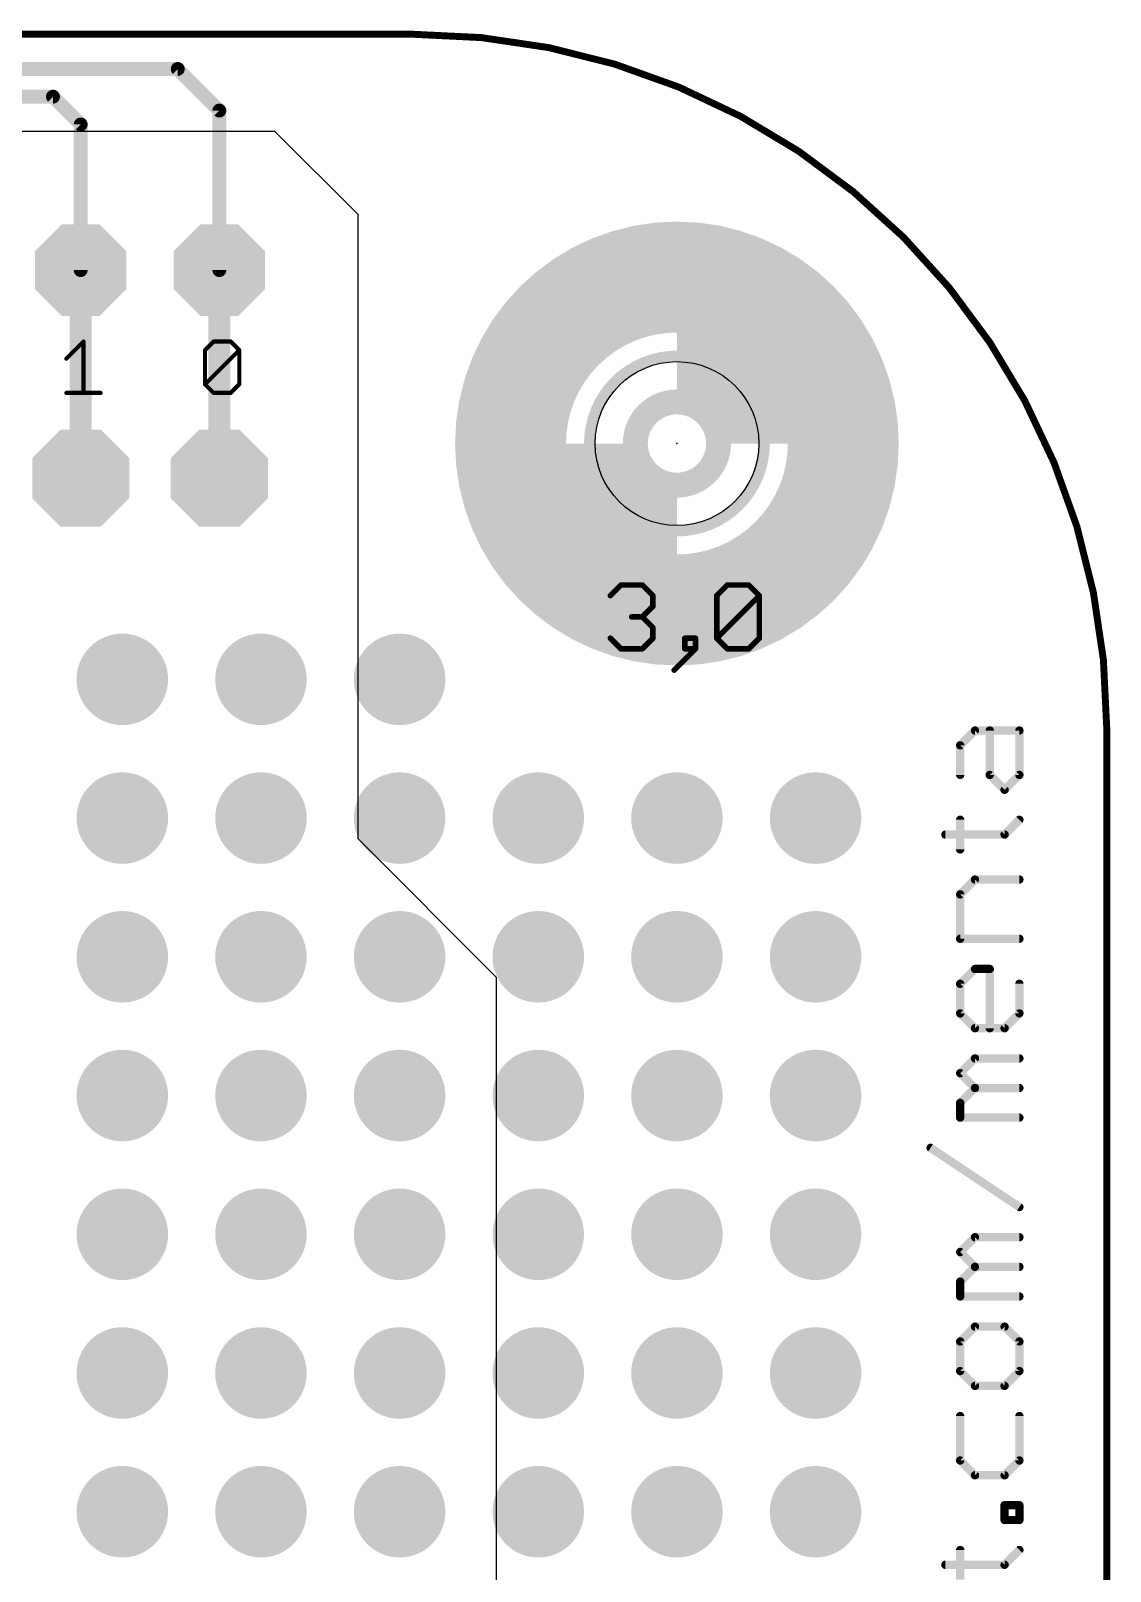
# Model space of a CAD drawing. Extents: x -0.4 to 91.5, y -0.3 to 57.4.
# Drawn here: x 71.73 to 91.5, y 28.76 to 56.96 of the extents above; entities that cross this region are included whole.
import ezdxf

# ---------------------------------------------------------------- set-up
doc = ezdxf.new("R2010")
doc.units = 0
for name, color, linetype in [('1', 12, 'CONTINUOUS'), ('17', 110, 'CONTINUOUS'), ('18', 110, 'CONTINUOUS'), ('20', 53, 'CONTINUOUS'), ('21', 253, 'CONTINUOUS'), ('22', 253, 'CONTINUOUS'), ('23', 53, 'CONTINUOUS'), ('39', 12, 'CONTINUOUS'), ('40', 132, 'CONTINUOUS'), ('41', 12, 'CONTINUOUS'), ('42', 132, 'CONTINUOUS'), ('43', 110, 'CONTINUOUS'), ('48', 253, 'CONTINUOUS'), ('51', 253, 'CONTINUOUS')]:
    doc.layers.add(name, color=color, linetype=linetype)

# ---------------------------------------------------------------- blocks, each defined once
blk = doc.blocks.new('RECT')
blk.add_solid([(-0.5, -0.5), (0.5, -0.5), (-0.5, 0.5), (0.5, 0.5)])
blk = doc.blocks.new('OCTAGONP')
at = {"const_width": 0.5}
blk.add_lwpolyline([(-0.25, -0.1036), (-0.25, 0.1036), (-0.1036, 0.25), (0.1036, 0.25), (0.25, 0.1036), (0.25, -0.1036), (0.1036, -0.25), (-0.1036, -0.25), (-0.25, -0.1036), (-0.25, 0.1036)], dxfattribs=at)
blk = doc.blocks.new('ROUNDP')
at = {"const_width": 0.5}
blk.add_lwpolyline([(0, -0.25, 1), (0, 0.25, 1), (0, -0.25)], format="xyb", dxfattribs=at)
blk = doc.blocks.new('ROUNDV')
at = {"const_width": 0.5}
blk.add_lwpolyline([(0, -0.25, 1), (0, 0.25, 1), (0, -0.25)], format="xyb", dxfattribs=at)

msp = doc.modelspace()

# ---------------------------------------------------------------- linework, layer by layer
at = {"layer": '1'}
for points, const_width in [([(25.908, 56.261), (74.422, 56.261)], 0.254), ([(74.422, 56.261), (75.184, 55.499)], 0.254), ([(26.162, 55.753), (72.136, 55.753)], 0.254), ([(72.136, 55.753), (72.644, 55.245)], 0.254), ([(75.184, 55.499), (75.184, 52.578)], 0.254), ([(72.644, 55.245), (72.644, 52.578)], 0.254), ([(72.644, 52.578), (72.644, 52.451)], 0.4064), ([(75.184, 52.705), (75.057, 52.705)], 0.4064), ([(75.184, 52.578), (75.184, 52.705)], 0.4064), ([(75.184, 52.705), (75.184, 48.768)], 0.4064), ([(72.644, 52.451), (72.517, 52.451)], 0.4064), ([(72.644, 52.451), (72.644, 48.768)], 0.4064)]:
    msp.add_lwpolyline(points, dxfattribs=dict(at, const_width=const_width))
for points, const_width in [([(74.4669, 56.3059, 1), (74.3771, 56.2161)], 0.127), ([(74.422, 56.1975, 1), (74.422, 56.3245)], 0.127), ([(72.1809, 55.7979, 1), (72.0911, 55.7081)], 0.127), ([(72.136, 55.6895, 1), (72.136, 55.8165)], 0.127), ([(75.2475, 55.499, 1), (75.1205, 55.499)], 0.127), ([(75.1391, 55.4541, 1), (75.2289, 55.5439)], 0.127), ([(72.7075, 55.245, 1), (72.5805, 55.245)], 0.127), ([(72.5991, 55.2001, 1), (72.6889, 55.2899)], 0.127), ([(72.7456, 52.578, 1), (72.5424, 52.578)], 0.2032), ([(75.057, 52.8066, 1), (75.057, 52.6034)], 0.2032), ([(75.2856, 52.705, 1), (75.0824, 52.705)], 0.2032), ([(75.2856, 52.705, 1), (75.0824, 52.705)], 0.2032), ([(75.184, 52.6034, 1), (75.184, 52.8066)], 0.2032), ([(72.517, 52.5526, 1), (72.517, 52.3494)], 0.2032), ([(72.7456, 52.451, 1), (72.5424, 52.451)], 0.2032), ([(72.5424, 52.451, 1), (72.7456, 52.451)], 0.2032), ([(72.5805, 52.578, 1), (72.7075, 52.578)], 0.127), ([(72.644, 52.3494, 1), (72.644, 52.5526)], 0.2032), ([(75.0824, 52.578, 1), (75.2856, 52.578)], 0.2032), ([(75.1205, 52.578, 1), (75.2475, 52.578)], 0.127), ([(72.5424, 48.768, 1), (72.7456, 48.768)], 0.2032), ([(75.0824, 48.768, 1), (75.2856, 48.768)], 0.2032)]:
    msp.add_lwpolyline(points, format="xyb", dxfattribs=dict(at, const_width=const_width))
at = {"layer": '20', "const_width": 0.127}
for points in [[(12.7, 56.896), (78.74, 56.896)], [(91.44, 44.196), (91.44, 12.7)]]:
    msp.add_lwpolyline(points, dxfattribs=at)
at = {"layer": '20'}
for points, const_width in [([(78.74, 56.9278, 1), (78.74, 56.8642)], 0.0635), ([(91.44, 44.196, 0.4142), (78.74, 56.896)], 0.127), ([(78.74, 56.8642, 1), (78.74, 56.9278)], 0.0635), ([(91.4718, 44.196, 1), (91.4082, 44.196)], 0.0635), ([(91.4082, 44.196, 1), (91.4718, 44.196)], 0.0635)]:
    msp.add_lwpolyline(points, format="xyb", dxfattribs=dict(at, const_width=const_width))
msp.add_circle((83.566, 49.403), 1.5, dxfattribs=at)
at = {"layer": '21'}
for points, const_width in [([(83.566, 45.974, 1), (83.566, 52.832, 1), (83.566, 45.974)], 0.1524), ([(72.7142, 51.2707, 1), (72.6761, 51.2707)], 0.0381), ([(72.7086, 51.2572, 1), (72.6816, 51.2842)], 0.0381), ([(74.9406, 51.1139, 1), (74.9025, 51.1139)], 0.0381), ([(74.9081, 51.1274, 1), (74.9351, 51.1005)], 0.0381), ([(75.0783, 51.2898, 1), (75.0783, 51.2517)], 0.0381), ([(75.0918, 51.2572, 1), (75.0649, 51.2842)], 0.0381), ([(75.4054, 51.2842, 1), (75.3784, 51.2572)], 0.0381), ([(75.3919, 51.2517, 1), (75.3919, 51.2898)], 0.0381), ([(75.5677, 51.1139, 1), (75.5296, 51.1139)], 0.0381), ([(75.5621, 51.1005, 1), (75.5352, 51.1274)], 0.0381), ([(75.5352, 51.1005, 1), (75.5621, 51.1274)], 0.0381), ([(83.566, 47.803, 1), (83.566, 51.003, 1), (83.566, 47.803)], 0.2032), ([(72.3681, 50.9706, 1), (72.3951, 50.9437)], 0.0381), ([(74.9351, 50.5003, 1), (74.9081, 50.4734)], 0.0381), ([(74.9081, 50.5003, 1), (74.9351, 50.4734)], 0.0381), ([(74.9025, 50.4869, 1), (74.9406, 50.4869)], 0.0381), ([(75.5296, 50.4869, 1), (75.5677, 50.4869)], 0.0381), ([(75.5621, 50.4734, 1), (75.5352, 50.5003)], 0.0381), ([(72.3816, 50.3492, 1), (72.3816, 50.3111)], 0.0381), ([(72.6761, 50.3301, 1), (72.7142, 50.3301)], 0.0381), ([(73.0087, 50.3111, 1), (73.0087, 50.3492)], 0.0381), ([(75.0783, 50.3492, 1), (75.0783, 50.3111)], 0.0381), ([(75.0649, 50.3166, 1), (75.0918, 50.3436)], 0.0381), ([(75.3784, 50.3436, 1), (75.4054, 50.3166)], 0.0381), ([(75.3919, 50.3111, 1), (75.3919, 50.3492)], 0.0381), ([(89.0263, 44.1864, 1), (89.0263, 44.1102)], 0.0762), ([(89.0532, 44.1213, 1), (88.9994, 44.1752)], 0.0762), ([(89.3356, 44.1483, 1), (89.2594, 44.1483)], 0.0762), ([(89.8779, 44.1483, 1), (89.8017, 44.1483)], 0.0762), ([(89.8398, 44.1102, 1), (89.8398, 44.1864)], 0.0762), ([(88.7932, 43.8771, 1), (88.717, 43.8771)], 0.0762), ([(88.7282, 43.904, 1), (88.7821, 43.8501)], 0.0762), ([(88.717, 43.3348, 1), (88.7932, 43.3348)], 0.0762), ([(89.3244, 43.3617, 1), (89.2705, 43.3078)], 0.0762), ([(89.2594, 43.3348, 1), (89.3356, 43.3348)], 0.0762), ([(89.8017, 43.3348, 1), (89.8779, 43.3348)], 0.0762), ([(89.8667, 43.3078, 1), (89.8129, 43.3617)], 0.0762), ([(89.5417, 43.0905, 1), (89.5956, 43.0366)], 0.0762), ([(89.5417, 43.0366, 1), (89.5956, 43.0905)], 0.0762), ([(88.7932, 42.5145, 1), (88.717, 42.5145)], 0.0762), ([(89.8667, 42.4875, 1), (89.8129, 42.5414)], 0.0762), ([(88.484, 42.2814, 1), (88.484, 42.2052)], 0.0762), ([(89.5417, 42.2703, 1), (89.5956, 42.2164)], 0.0762), ([(89.5686, 42.2052, 1), (89.5686, 42.2814)], 0.0762), ([(88.717, 41.9722, 1), (88.7932, 41.9722)], 0.0762), ([(89.0263, 41.4578, 1), (89.0263, 41.3816)], 0.0762), ([(89.0532, 41.3927, 1), (88.9994, 41.4466)], 0.0762), ([(89.8398, 41.3816, 1), (89.8398, 41.4578)], 0.0762), ([(88.7932, 41.1485, 1), (88.717, 41.1485)], 0.0762), ([(88.7282, 41.1754, 1), (88.7821, 41.1215)], 0.0762), ([(88.7551, 40.3731, 1), (88.7551, 40.2969)], 0.0762), ([(88.717, 40.335, 1), (88.7932, 40.335)], 0.0762), ([(89.8398, 40.2969, 1), (89.8398, 40.3731)], 0.0762), ([(89.0263, 39.8206, 1), (89.0263, 39.7444)], 0.0762), ([(89.0532, 39.7556, 1), (88.9994, 39.8094)], 0.0762), ([(89.3356, 39.7825, 1), (89.2594, 39.7825)], 0.0762), ([(89.2975, 39.7444, 1), (89.2975, 39.8206)], 0.0762), ([(88.7932, 39.5113, 1), (88.717, 39.5113)], 0.0762), ([(88.7282, 39.5383, 1), (88.7821, 39.4844)], 0.0762), ([(89.8779, 39.5113, 1), (89.8017, 39.5113)], 0.0762), ([(88.717, 38.969, 1), (88.7932, 38.969)], 0.0762), ([(88.7821, 38.9959, 1), (88.7282, 38.9421)], 0.0762), ([(89.8017, 38.969, 1), (89.8779, 38.969)], 0.0762), ([(89.8667, 38.9421, 1), (89.8129, 38.9959)], 0.0762), ([(89.0263, 38.7359, 1), (89.0263, 38.6597)], 0.0762), ([(88.9994, 38.6709, 1), (89.0532, 38.7248)], 0.0762), ([(89.2594, 38.6978, 1), (89.3356, 38.6978)], 0.0762), ([(89.5417, 38.7248, 1), (89.5956, 38.6709)], 0.0762), ([(89.5686, 38.6597, 1), (89.5686, 38.7359)], 0.0762), ([(89.0263, 38.1834, 1), (89.0263, 38.1072)], 0.0762), ([(89.0532, 38.1184, 1), (88.9994, 38.1723)], 0.0762), ([(89.8398, 38.1072, 1), (89.8398, 38.1834)], 0.0762), ([(88.7821, 37.9011, 1), (88.7282, 37.8472)], 0.0762), ([(88.7282, 37.9011, 1), (88.7821, 37.8472)], 0.0762), ([(89.0263, 37.6411, 1), (89.0263, 37.5649)], 0.0762), ([(89.0532, 37.5761, 1), (88.9994, 37.63)], 0.0762), ([(88.9994, 37.5761, 1), (89.0532, 37.63)], 0.0762), ([(89.8398, 37.5649, 1), (89.8398, 37.6411)], 0.0762), ([(88.7932, 37.3318, 1), (88.717, 37.3318)], 0.0762), ([(88.7282, 37.3588, 1), (88.7821, 37.3049)], 0.0762), ([(88.7551, 37.0988, 1), (88.7551, 37.0226)], 0.0762), ([(88.717, 37.0607, 1), (88.7932, 37.0607)], 0.0762), ([(89.8398, 37.0226, 1), (89.8398, 37.0988)], 0.0762), ([(88.2339, 36.5399, 1), (88.1917, 36.4765)], 0.0762), ([(89.8187, 35.3918, 1), (89.8609, 35.4552)], 0.0762), ([(89.0263, 34.9091, 1), (89.0263, 34.8329)], 0.0762), ([(89.0532, 34.8441, 1), (88.9994, 34.898)], 0.0762), ([(89.8398, 34.8329, 1), (89.8398, 34.9091)], 0.0762), ([(88.7821, 34.6268, 1), (88.7282, 34.5729)], 0.0762), ([(88.7282, 34.6268, 1), (88.7821, 34.5729)], 0.0762), ([(88.7932, 34.0575, 1), (88.717, 34.0575)], 0.0762), ([(89.0263, 34.3668, 1), (89.0263, 34.2906)], 0.0762), ([(89.0532, 34.3018, 1), (88.9994, 34.3556)], 0.0762), ([(88.9994, 34.3018, 1), (89.0532, 34.3556)], 0.0762), ([(89.8398, 34.2906, 1), (89.8398, 34.3668)], 0.0762), ([(88.7282, 34.0845, 1), (88.7821, 34.0306)], 0.0762), ([(88.7551, 33.8245, 1), (88.7551, 33.7483)], 0.0762), ([(89.8398, 33.7483, 1), (89.8398, 33.8245)], 0.0762), ([(88.717, 33.7864, 1), (88.7932, 33.7864)], 0.0762), ([(89.0263, 33.272, 1), (89.0263, 33.1958)], 0.0762), ([(89.0532, 33.2069, 1), (88.9994, 33.2608)], 0.0762), ([(89.5956, 33.2608, 1), (89.5417, 33.2069)], 0.0762), ([(89.5686, 33.1958, 1), (89.5686, 33.272)], 0.0762), ([(88.7932, 32.9627, 1), (88.717, 32.9627)], 0.0762), ([(88.7282, 32.9897, 1), (88.7821, 32.9358)], 0.0762), ([(89.8779, 32.9627, 1), (89.8017, 32.9627)], 0.0762), ([(89.8129, 32.9358, 1), (89.8667, 32.9896)], 0.0762), ([(88.7821, 32.4473, 1), (88.7282, 32.3934)], 0.0762), ([(88.717, 32.4204, 1), (88.7932, 32.4204)], 0.0762), ([(89.8017, 32.4204, 1), (89.8779, 32.4204)], 0.0762), ([(89.8667, 32.3934, 1), (89.8129, 32.4473)], 0.0762), ([(89.0263, 32.1873, 1), (89.0263, 32.1111)], 0.0762), ([(88.9994, 32.1223, 1), (89.0532, 32.1762)], 0.0762), ([(89.5417, 32.1762, 1), (89.5956, 32.1223)], 0.0762), ([(89.5686, 32.1111, 1), (89.5686, 32.1873)], 0.0762), ([(88.7932, 31.5967, 1), (88.717, 31.5967)], 0.0762), ([(89.8779, 31.5967, 1), (89.8017, 31.5967)], 0.0762), ([(88.7821, 30.8102, 1), (88.7282, 30.7563)], 0.0762), ([(88.717, 30.7832, 1), (88.7932, 30.7832)], 0.0762), ([(89.8017, 30.7832, 1), (89.8779, 30.7832)], 0.0762), ([(89.8667, 30.7563, 1), (89.8129, 30.8102)], 0.0762), ([(89.0263, 30.5502, 1), (89.0263, 30.474)], 0.0762), ([(88.9994, 30.4851, 1), (89.0532, 30.539)], 0.0762), ([(89.5417, 30.539, 1), (89.5956, 30.4851)], 0.0762), ([(89.5686, 30.474, 1), (89.5686, 30.5502)], 0.0762), ([(89.6067, 29.9646, 1), (89.5305, 29.9646)], 0.0762), ([(89.5686, 30.0027, 1), (89.5686, 29.9265)], 0.0762), ([(89.8779, 29.9646, 1), (89.8017, 29.9646)], 0.0762), ([(89.8398, 29.9265, 1), (89.8398, 30.0027)], 0.0762), ([(89.5686, 29.7316, 1), (89.5686, 29.6554)], 0.0762), ([(89.5305, 29.6935, 1), (89.6067, 29.6935)], 0.0762), ([(89.8017, 29.6935, 1), (89.8779, 29.6935)], 0.0762), ([(89.8398, 29.6554, 1), (89.8398, 29.7316)], 0.0762), ([(88.7932, 29.1444, 1), (88.717, 29.1444)], 0.0762), ([(89.8667, 29.1174, 1), (89.8129, 29.1713)], 0.0762), ([(88.484, 28.9113, 1), (88.484, 28.8351)], 0.0762), ([(89.5417, 28.9001, 1), (89.5956, 28.8463)], 0.0762), ([(89.5686, 28.8351, 1), (89.5686, 28.9113)], 0.0762)]:
    msp.add_lwpolyline(points, format="xyb", dxfattribs=dict(at, const_width=const_width))
for points, const_width in [([(72.3816, 50.9572), (72.6951, 51.2707)], 0.0762), ([(72.6951, 51.2707), (72.6951, 50.3301)], 0.0762), ([(74.9216, 51.1139), (75.0783, 51.2707)], 0.0762), ([(74.9216, 50.4869), (74.9216, 51.1139)], 0.0762), ([(74.9216, 50.4869), (75.5487, 51.1139)], 0.0762), ([(75.0783, 51.2707), (75.3919, 51.2707)], 0.0762), ([(75.3919, 51.2707), (75.5487, 51.1139)], 0.0762), ([(75.5487, 51.1139), (75.5487, 50.4869)], 0.0762), ([(75.0783, 50.3301), (74.9216, 50.4869)], 0.0762), ([(75.5487, 50.4869), (75.3919, 50.3301)], 0.0762), ([(72.3816, 50.3301), (73.0087, 50.3301)], 0.0762), ([(75.3919, 50.3301), (75.0783, 50.3301)], 0.0762), ([(88.7551, 43.8771), (89.0263, 44.1483)], 0.1524), ([(89.0263, 44.1483), (89.8398, 44.1483)], 0.1524), ([(89.2975, 43.3348), (89.2975, 44.1483)], 0.1524), ([(89.8398, 44.1483), (89.8398, 43.3348)], 0.1524), ([(88.7551, 43.3348), (88.7551, 43.8771)], 0.1524), ([(89.5686, 43.0636), (89.2975, 43.3348)], 0.1524), ([(89.8398, 43.3348), (89.5686, 43.0636)], 0.1524), ([(88.7551, 41.9722), (88.7551, 42.5145)], 0.1524), ([(89.5686, 42.2433), (89.8398, 42.5145)], 0.1524), ([(88.484, 42.2433), (89.5686, 42.2433)], 0.1524), ([(88.7551, 41.1485), (89.0263, 41.4197)], 0.1524), ([(89.0263, 41.4197), (89.8398, 41.4197)], 0.1524), ([(88.7551, 40.335), (88.7551, 41.1485)], 0.1524), ([(89.8398, 40.335), (88.7551, 40.335)], 0.1524), ([(88.7551, 39.5113), (89.0263, 39.7825)], 0.1524), ([(89.0263, 39.7825), (89.2975, 39.7825)], 0.1524), ([(89.2975, 39.7825), (89.2975, 38.6978)], 0.1524), ([(88.7551, 38.969), (88.7551, 39.5113)], 0.1524), ([(89.8398, 39.5113), (89.8398, 38.969)], 0.1524), ([(89.0263, 38.6978), (88.7551, 38.969)], 0.1524), ([(89.8398, 38.969), (89.5686, 38.6978)], 0.1524), ([(89.5686, 38.6978), (89.0263, 38.6978)], 0.1524), ([(88.7551, 37.8742), (89.0263, 38.1453)], 0.1524), ([(89.0263, 38.1453), (89.8398, 38.1453)], 0.1524), ([(89.0263, 37.603), (88.7551, 37.8742)], 0.1524), ([(88.7551, 37.3318), (89.0263, 37.603)], 0.1524), ([(89.0263, 37.603), (89.8398, 37.603)], 0.1524), ([(88.7551, 37.0607), (88.7551, 37.3318)], 0.1524), ([(89.8398, 37.0607), (88.7551, 37.0607)], 0.1524), ([(89.8398, 35.4235), (88.2128, 36.5082)], 0.1524), ([(88.7551, 34.5999), (89.0263, 34.871)], 0.1524), ([(89.0263, 34.871), (89.8398, 34.871)], 0.1524), ([(89.0263, 34.3287), (88.7551, 34.5999)], 0.1524), ([(88.7551, 34.0575), (89.0263, 34.3287)], 0.1524), ([(88.7551, 33.7864), (88.7551, 34.0575)], 0.1524), ([(89.0263, 34.3287), (89.8398, 34.3287)], 0.1524), ([(89.8398, 33.7864), (88.7551, 33.7864)], 0.1524), ([(89.0263, 33.2339), (88.7551, 32.9627)], 0.1524), ([(89.5686, 33.2339), (89.0263, 33.2339)], 0.1524), ([(89.8398, 32.9627), (89.5686, 33.2339)], 0.1524), ([(88.7551, 32.9627), (88.7551, 32.4204)], 0.1524), ([(89.8398, 32.4204), (89.8398, 32.9627)], 0.1524), ([(88.7551, 32.4204), (89.0263, 32.1492)], 0.1524), ([(89.5686, 32.1492), (89.8398, 32.4204)], 0.1524), ([(89.0263, 32.1492), (89.5686, 32.1492)], 0.1524), ([(88.7551, 31.5967), (88.7551, 30.7832)], 0.1524), ([(89.8398, 30.7832), (89.8398, 31.5967)], 0.1524), ([(88.7551, 30.7832), (89.0263, 30.5121)], 0.1524), ([(89.5686, 30.5121), (89.8398, 30.7832)], 0.1524), ([(89.0263, 30.5121), (89.5686, 30.5121)], 0.1524), ([(89.5686, 29.6935), (89.5686, 29.9646)], 0.1524), ([(89.5686, 29.9646), (89.8398, 29.9646)], 0.1524), ([(89.8398, 29.9646), (89.8398, 29.6935)], 0.1524), ([(89.8398, 29.6935), (89.5686, 29.6935)], 0.1524), ([(88.7551, 28.602), (88.7551, 29.1444)], 0.1524), ([(89.5686, 28.8732), (89.8398, 29.1444)], 0.1524), ([(88.484, 28.8732), (89.5686, 28.8732)], 0.1524)]:
    msp.add_lwpolyline(points, dxfattribs=dict(at, const_width=const_width))
at = {"layer": '22'}
for p, q in [((76.2, 55.118), (11.684, 55.118)), ((77.724, 53.594), (76.2, 55.118)), ((77.724, 42.164), (77.724, 53.594)), ((80.264, 39.624), (77.724, 42.164)), ((80.264, 6.858), (80.264, 39.624))]:
    msp.add_line(p, q, dxfattribs=at)
at = {"layer": '23'}
msp.add_point((83.566, 49.403), dxfattribs=at)
at = {"layer": '39', "const_width": 2.032}
msp.add_lwpolyline([(83.566, 46.355, 1), (83.566, 52.451, 1), (83.566, 46.355)], format="xyb", dxfattribs=at)
at = {"layer": '40', "const_width": 2.032}
msp.add_lwpolyline([(83.566, 46.355, 1), (83.566, 52.451, 1), (83.566, 46.355)], format="xyb", dxfattribs=at)
at = {"layer": '41', "const_width": 2.032}
msp.add_lwpolyline([(83.566, 46.355, 1), (83.566, 52.451, 1), (83.566, 46.355)], format="xyb", dxfattribs=at)
at = {"layer": '42', "const_width": 2.032}
msp.add_lwpolyline([(83.566, 46.355, 1), (83.566, 52.451, 1), (83.566, 46.355)], format="xyb", dxfattribs=at)
at = {"layer": '43', "const_width": 2.032}
msp.add_lwpolyline([(83.566, 46.355, 1), (83.566, 52.451, 1), (83.566, 46.355)], format="xyb", dxfattribs=at)
at = {"layer": '48', "const_width": 0.1016}
for points in [[(82.3468, 46.6183), (82.5417, 46.8132)], [(82.5417, 46.8132), (82.9315, 46.8132)], [(82.9315, 46.8132), (83.1264, 46.6183)], [(84.2958, 46.6183), (84.4907, 46.8132)], [(84.4907, 46.8132), (84.8805, 46.8132)], [(84.8805, 46.8132), (85.0754, 46.6183)], [(83.1264, 46.6183), (83.1264, 46.4234)], [(84.2958, 45.8387), (84.2958, 46.6183)], [(84.2958, 45.8387), (85.0754, 46.6183)], [(85.0754, 46.6183), (85.0754, 45.8387)], [(82.9315, 46.2285), (82.7366, 46.2285)], [(83.1264, 46.4234), (82.9315, 46.2285)], [(82.9315, 46.2285), (83.1264, 46.0336)], [(83.1264, 46.0336), (83.1264, 45.8387)], [(82.5417, 45.6438), (82.3468, 45.8387)], [(82.9315, 45.6438), (82.5417, 45.6438)], [(83.1264, 45.8387), (82.9315, 45.6438)], [(83.5162, 45.254), (83.906, 45.6438)], [(83.906, 45.8387), (83.7111, 45.8387)], [(83.7111, 45.8387), (83.7111, 45.6438)], [(83.7111, 45.6438), (83.906, 45.6438)], [(83.906, 45.6438), (83.906, 45.8387)], [(84.4907, 45.6438), (84.2958, 45.8387)], [(84.8805, 45.6438), (84.4907, 45.6438)], [(85.0754, 45.8387), (84.8805, 45.6438)]]:
    msp.add_lwpolyline(points, dxfattribs=at)
at = {"layer": '48', "const_width": 0.0508}
for points in [[(82.5417, 46.8386, 1), (82.5417, 46.7878)], [(82.5597, 46.7952, 1), (82.5237, 46.8312)], [(82.9495, 46.8312, 1), (82.9135, 46.7952)], [(82.9315, 46.7878, 1), (82.9315, 46.8386)], [(84.4907, 46.8386, 1), (84.4907, 46.7878)], [(84.5087, 46.7952, 1), (84.4727, 46.8312)], [(84.8985, 46.8312, 1), (84.8625, 46.7952)], [(84.8805, 46.7878, 1), (84.8805, 46.8386)], [(82.3288, 46.6363, 1), (82.3648, 46.6003)], [(83.1518, 46.6183, 1), (83.101, 46.6183)], [(83.1084, 46.6003, 1), (83.1444, 46.6363)], [(84.2778, 46.6363, 1), (84.3138, 46.6003)], [(84.3212, 46.6183, 1), (84.2704, 46.6183)], [(85.1008, 46.6183, 1), (85.05, 46.6183)], [(85.0934, 46.6003, 1), (85.0574, 46.6363)], [(85.0574, 46.6003, 1), (85.0934, 46.6363)], [(82.7366, 46.2539, 1), (82.7366, 46.2031)], [(82.9495, 46.2465, 1), (82.9135, 46.2105)], [(82.9135, 46.2465, 1), (82.9495, 46.2105)], [(82.9315, 46.2031, 1), (82.9315, 46.2539)], [(83.101, 46.4234, 1), (83.1518, 46.4234)], [(83.1444, 46.4054, 1), (83.1084, 46.4414)], [(83.1518, 46.0336, 1), (83.101, 46.0336)], [(83.1084, 46.0156, 1), (83.1444, 46.0516)], [(82.3648, 45.8567, 1), (82.3288, 45.8207)], [(82.5417, 45.6692, 1), (82.5417, 45.6184)], [(82.9315, 45.6184, 1), (82.9315, 45.6692)], [(83.101, 45.8387, 1), (83.1518, 45.8387)], [(83.1444, 45.8207, 1), (83.1084, 45.8567)], [(83.7111, 45.8641, 1), (83.7111, 45.8133)], [(83.7365, 45.8387, 1), (83.6857, 45.8387)], [(83.7111, 45.6692, 1), (83.7111, 45.6184)], [(83.9314, 45.8387, 1), (83.8806, 45.8387)], [(83.924, 45.6258, 1), (83.888, 45.6618)], [(83.906, 45.8133, 1), (83.906, 45.8641)], [(83.906, 45.6184, 1), (83.906, 45.6692)], [(84.3138, 45.8567, 1), (84.2778, 45.8207)], [(84.2778, 45.8567, 1), (84.3138, 45.8207)], [(84.2704, 45.8387, 1), (84.3212, 45.8387)], [(84.4907, 45.6692, 1), (84.4907, 45.6184)], [(84.8805, 45.6184, 1), (84.8805, 45.6692)], [(85.05, 45.8387, 1), (85.1008, 45.8387)], [(85.0934, 45.8207, 1), (85.0574, 45.8567)], [(82.5237, 45.6258, 1), (82.5597, 45.6618)], [(82.9135, 45.6618, 1), (82.9495, 45.6258)], [(83.6857, 45.6438, 1), (83.7365, 45.6438)], [(83.8806, 45.6438, 1), (83.9314, 45.6438)], [(84.4727, 45.6258, 1), (84.5087, 45.6618)], [(84.8625, 45.6618, 1), (84.8985, 45.6258)], [(83.4982, 45.272, 1), (83.5342, 45.236)]]:
    msp.add_lwpolyline(points, format="xyb", dxfattribs=at)
at = {"layer": '51'}
for points, const_width in [([(85.725, 49.403, 0.4142), (83.566, 51.562)], 2.4892), ([(81.407, 49.403, 0.4142), (83.566, 47.244)], 2.4892), ([(83.566, 48.641, 1), (83.566, 50.165, 1), (83.566, 48.641)], 0.4572)]:
    msp.add_lwpolyline(points, format="xyb", dxfattribs=dict(at, const_width=const_width))

# ---------------------------------------------------------------- block references
at = {"layer": '17'}
for name, p, xscale, yscale in [('OCTAGONP', (72.644, 52.578), 1.6764, 1.6764), ('OCTAGONP', (72.644, 52.578), 1.6764, 1.6764), ('ROUNDP', (72.644, 52.578), 1.508, 1.508), ('OCTAGONP', (75.184, 52.578), 1.6764, 1.6764), ('OCTAGONP', (75.184, 52.578), 1.6764, 1.6764), ('ROUNDP', (75.184, 52.578), 1.508, 1.508)]:
    msp.add_blockref(name, p, dxfattribs=dict(at, xscale=xscale, yscale=yscale))
at = {"layer": '17', "rotation": 90}
for name, p, xscale, yscale in [('OCTAGONP', (72.644, 48.768), 1.778, 1.778), ('OCTAGONP', (72.644, 48.768), 1.778, 1.778), ('OCTAGONP', (75.184, 48.768), 1.778, 1.778), ('OCTAGONP', (75.184, 48.768), 1.778, 1.778), ('ROUNDP', (72.644, 48.768), 1.524, 1.524), ('ROUNDP', (75.184, 48.768), 1.524, 1.524)]:
    msp.add_blockref(name, p, dxfattribs=dict(at, xscale=xscale, yscale=yscale))
at = {"layer": '18', "xscale": 1.6764, "yscale": 1.6764}
for p in [(73.406, 45.085), (73.406, 45.085), (75.946, 45.085), (75.946, 45.085), (78.486, 45.085), (78.486, 45.085), (73.406, 42.545), (73.406, 42.545), (75.946, 42.545), (75.946, 42.545), (78.486, 42.545), (78.486, 42.545), (81.026, 42.545), (81.026, 42.545), (83.566, 42.545), (83.566, 42.545), (86.106, 42.545), (86.106, 42.545), (73.406, 40.005), (73.406, 40.005), (75.946, 40.005), (75.946, 40.005), (78.486, 40.005), (78.486, 40.005), (81.026, 40.005), (81.026, 40.005), (83.566, 40.005), (83.566, 40.005), (86.106, 40.005), (86.106, 40.005), (73.406, 37.465), (73.406, 37.465), (75.946, 37.465), (75.946, 37.465), (78.486, 37.465), (78.486, 37.465), (81.026, 37.465), (81.026, 37.465), (83.566, 37.465), (83.566, 37.465), (86.106, 37.465), (86.106, 37.465), (73.406, 34.925), (73.406, 34.925), (75.946, 34.925), (75.946, 34.925), (78.486, 34.925), (78.486, 34.925), (81.026, 34.925), (81.026, 34.925), (83.566, 34.925), (83.566, 34.925), (86.106, 34.925), (86.106, 34.925), (73.406, 32.385), (73.406, 32.385), (75.946, 32.385), (75.946, 32.385), (78.486, 32.385), (78.486, 32.385), (81.026, 32.385), (81.026, 32.385), (83.566, 32.385), (83.566, 32.385), (86.106, 32.385), (86.106, 32.385), (73.406, 29.845), (73.406, 29.845), (75.946, 29.845), (75.946, 29.845), (78.486, 29.845), (78.486, 29.845), (81.026, 29.845), (81.026, 29.845), (83.566, 29.845), (83.566, 29.845), (86.106, 29.845), (86.106, 29.845)]:
    msp.add_blockref('ROUNDV', p, dxfattribs=at)
at = {"layer": '51', "xscale": 0.508, "yscale": 0.508}
for p in [(72.644, 48.768), (75.184, 48.768)]:
    msp.add_blockref('RECT', p, dxfattribs=at)

doc.saveas('drawing.dxf')
